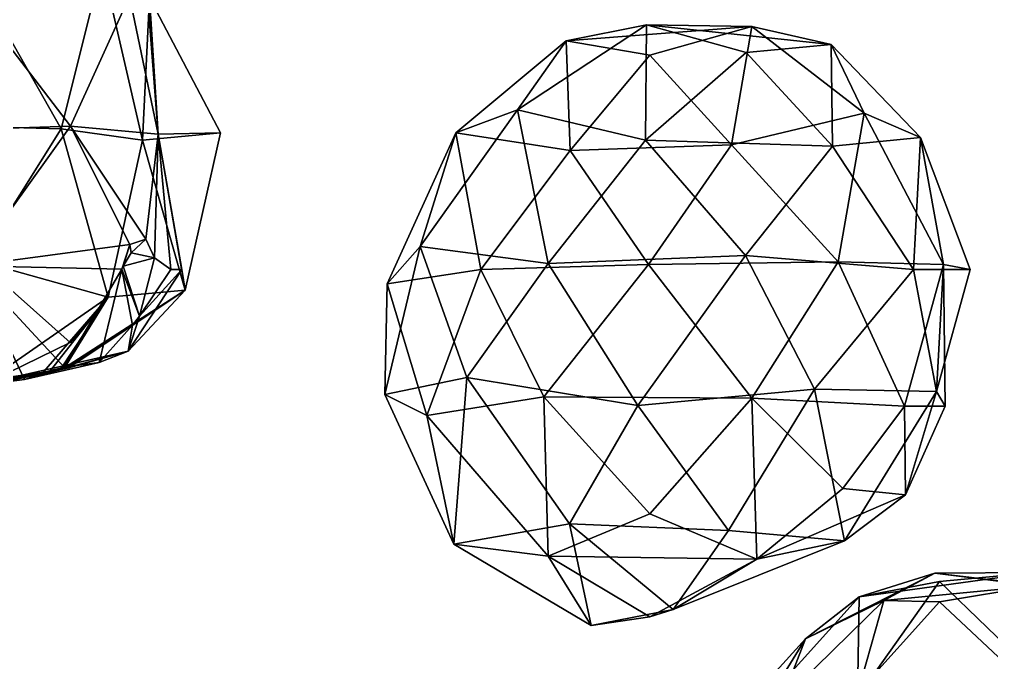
# Model space of a CAD drawing. Extents: x 290095 to 295679, y 4553756 to 4561441.
# Drawn here: x 294109.3 to 294236.1, y 4558962.6 to 4559046.4 of the extents above; entities that cross this region are included whole.
import ezdxf

# ---------------------------------------------------------------- set-up
doc = ezdxf.new("R2010")
doc.units = 0
doc.layers.add('Au_ppm_Pref_-_0_5', color=7, linetype='CONTINUOUS')

msp = doc.modelspace()

# ---------------------------------------------------------------- linework, layer by layer
at = {"layer": 'Au_ppm_Pref_-_0_5'}
for points in [[(294114.77, 4559032.16, 1832.93), (294106.27, 4559047.11, 1833.1), (294120.15, 4559053.56, 1830.63)], [(294114.77, 4559032.16, 1832.93), (294120.15, 4559053.56, 1830.63), (294125.38, 4559030.67, 1828.82)], [(294125.38, 4559030.67, 1828.82), (294120.15, 4559053.56, 1830.63), (294126.32, 4559049.28, 1823.56)], [(294091.93, 4559031.71, 1811.66), (294116.02, 4559032.52, 1811.03), (294103.24, 4559049.16, 1812.06)], [(294103.24, 4559049.16, 1812.06), (294116.02, 4559032.52, 1811.03), (294123.71, 4559049.46, 1813.78)], [(294123.71, 4559049.46, 1813.78), (294116.02, 4559032.52, 1811.03), (294127.45, 4559031.45, 1817.14)], [(294123.71, 4559049.46, 1813.78), (294127.45, 4559031.45, 1817.14), (294126.04, 4559049.46, 1817.43)], [(294126.32, 4559049.28, 1823.56), (294135.57, 4559031.65, 1823.37), (294125.38, 4559030.67, 1828.82)], [(294126.32, 4559049.28, 1823.56), (294126.04, 4559049.46, 1817.43), (294127.45, 4559031.45, 1817.14)], [(294135.57, 4559031.65, 1823.37), (294126.32, 4559049.28, 1823.56), (294127.45, 4559031.45, 1817.14)], [(294114.77, 4559032.16, 1832.93), (294090.32, 4559032.8, 1833.88), (294106.27, 4559047.11, 1833.1)], [(294191.02, 4559030.68, 1809.78), (294174.31, 4559034.62, 1806.35), (294191.15, 4559045.74, 1805.2)], [(294180.66, 4559043.65, 1800.76), (294191.15, 4559045.74, 1805.2), (294174.31, 4559034.62, 1806.35)], [(294204.86, 4559045.51, 1799.94), (294191.15, 4559045.74, 1805.2), (294180.66, 4559043.65, 1800.76)], [(294204.86, 4559045.51, 1799.94), (294180.66, 4559043.65, 1800.76), (294191.57, 4559041.76, 1796.25)], [(294191.02, 4559030.68, 1809.78), (294191.15, 4559045.74, 1805.2), (294204.16, 4559042.12, 1809.05)], [(294204.86, 4559045.51, 1799.94), (294215.21, 4559043.16, 1804.19), (294191.15, 4559045.74, 1805.2)], [(294191.15, 4559045.74, 1805.2), (294215.21, 4559043.16, 1804.19), (294204.16, 4559042.12, 1809.05)], [(294204.86, 4559045.51, 1799.94), (294191.57, 4559041.76, 1796.25), (294202.22, 4559030.07, 1795.12)], [(294204.86, 4559045.51, 1799.94), (294202.22, 4559030.07, 1795.12), (294219.54, 4559034.2, 1798.17)], [(294204.86, 4559045.51, 1799.94), (294219.54, 4559034.2, 1798.17), (294215.21, 4559043.16, 1804.19)], [(294181.18, 4559029.35, 1795.48), (294180.66, 4559043.65, 1800.76), (294166.28, 4559031.64, 1799.59)], [(294180.66, 4559043.65, 1800.76), (294174.31, 4559034.62, 1806.35), (294166.28, 4559031.64, 1799.59)], [(294180.66, 4559043.65, 1800.76), (294181.18, 4559029.35, 1795.48), (294191.57, 4559041.76, 1796.25)], [(294215.39, 4559029.9, 1810.26), (294204.16, 4559042.12, 1809.05), (294215.21, 4559043.16, 1804.19)], [(294215.39, 4559029.9, 1810.26), (294215.21, 4559043.16, 1804.19), (294226.86, 4559031.03, 1805.05)], [(294226.86, 4559031.03, 1805.05), (294215.21, 4559043.16, 1804.19), (294219.54, 4559034.2, 1798.17)], [(294191.57, 4559041.76, 1796.25), (294181.18, 4559029.35, 1795.48), (294202.22, 4559030.07, 1795.12)], [(294215.39, 4559029.9, 1810.26), (294191.02, 4559030.68, 1809.78), (294204.16, 4559042.12, 1809.05)], [(294178.3, 4559014.61, 1810.11), (294161.6, 4559016.84, 1806.33), (294174.31, 4559034.62, 1806.35)], [(294161.6, 4559016.84, 1806.33), (294166.28, 4559031.64, 1799.59), (294174.31, 4559034.62, 1806.35)], [(294178.3, 4559014.61, 1810.11), (294174.31, 4559034.62, 1806.35), (294191.02, 4559030.68, 1809.78)], [(294216.13, 4559014.82, 1795.51), (294219.54, 4559034.2, 1798.17), (294202.22, 4559030.07, 1795.12)], [(294216.13, 4559014.82, 1795.51), (294229.89, 4559014.45, 1799.56), (294219.54, 4559034.2, 1798.17)], [(294226.86, 4559031.03, 1805.05), (294219.54, 4559034.2, 1798.17), (294229.89, 4559014.45, 1799.56)], [(294114.77, 4559032.16, 1832.93), (294103.97, 4559014.94, 1834.07), (294090.32, 4559032.8, 1833.88)], [(294116.02, 4559032.52, 1811.03), (294091.93, 4559031.71, 1811.66), (294102.91, 4559014.28, 1811.44)], [(294123.72, 4559017.1, 1812.66), (294116.02, 4559032.52, 1811.03), (294102.91, 4559014.28, 1811.44)], [(294125.82, 4559017.76, 1813.93), (294116.02, 4559032.52, 1811.03), (294123.72, 4559017.1, 1812.66)], [(294127.45, 4559031.45, 1817.14), (294116.02, 4559032.52, 1811.03), (294125.82, 4559017.76, 1813.93)], [(294114.77, 4559032.16, 1832.93), (294120.92, 4559010.22, 1829.37), (294103.97, 4559014.94, 1834.07)], [(294114.77, 4559032.16, 1832.93), (294125.38, 4559030.67, 1828.82), (294120.92, 4559010.22, 1829.37)], [(294125.38, 4559030.67, 1828.82), (294135.57, 4559031.65, 1823.37), (294130.96, 4559011.12, 1823.31)], [(294126.96, 4559015.34, 1814.58), (294127.45, 4559031.45, 1817.14), (294125.82, 4559017.76, 1813.93)], [(294129.1, 4559013.83, 1816.22), (294127.45, 4559031.45, 1817.14), (294126.96, 4559015.34, 1814.58)], [(294130.96, 4559011.12, 1823.31), (294135.57, 4559031.65, 1823.37), (294127.45, 4559031.45, 1817.14)], [(294129.1, 4559013.83, 1816.22), (294130.51, 4559013.83, 1817.43), (294127.45, 4559031.45, 1817.14)], [(294130.51, 4559013.83, 1817.43), (294130.96, 4559011.12, 1823.31), (294127.45, 4559031.45, 1817.14)], [(294161.6, 4559016.84, 1806.33), (294157.31, 4559011.94, 1800.16), (294166.28, 4559031.64, 1799.59)], [(294157.31, 4559011.94, 1800.16), (294169.53, 4559013.83, 1795.17), (294166.28, 4559031.64, 1799.59)], [(294181.18, 4559029.35, 1795.48), (294166.28, 4559031.64, 1799.59), (294169.53, 4559013.83, 1795.17)], [(294130.96, 4559011.12, 1823.31), (294120.92, 4559010.22, 1829.37), (294125.38, 4559030.67, 1828.82)], [(294178.3, 4559014.61, 1810.11), (294191.02, 4559030.68, 1809.78), (294204.07, 4559015.66, 1812.06)], [(294202.22, 4559030.07, 1795.12), (294181.18, 4559029.35, 1795.48), (294191.4, 4559014.49, 1795.35)], [(294215.39, 4559029.9, 1810.26), (294204.07, 4559015.66, 1812.06), (294191.02, 4559030.68, 1809.78)], [(294216.13, 4559014.82, 1795.51), (294202.22, 4559030.07, 1795.12), (294191.4, 4559014.49, 1795.35)], [(294225.98, 4559013.83, 1809.9), (294204.07, 4559015.66, 1812.06), (294215.39, 4559029.9, 1810.26)], [(294215.39, 4559029.9, 1810.26), (294226.86, 4559031.03, 1805.05), (294225.98, 4559013.83, 1809.9)], [(294225.98, 4559013.83, 1809.9), (294226.86, 4559031.03, 1805.05), (294233.38, 4559013.83, 1805.55)], [(294233.38, 4559013.83, 1805.55), (294226.86, 4559031.03, 1805.05), (294229.89, 4559014.45, 1799.56)], [(294191.4, 4559014.49, 1795.35), (294181.18, 4559029.35, 1795.48), (294169.53, 4559013.83, 1795.17)], [(294125.82, 4559017.76, 1813.93), (294123.72, 4559017.1, 1812.66), (294123.9, 4559015.98, 1812.75)], [(294125.82, 4559017.76, 1813.93), (294123.9, 4559015.98, 1812.75), (294126.96, 4559015.34, 1814.58)], [(294123.72, 4559017.1, 1812.66), (294102.91, 4559014.28, 1811.44), (294122.69, 4559013.88, 1812.82)], [(294122.89, 4559014.26, 1812.81), (294123.72, 4559017.1, 1812.66), (294122.69, 4559013.88, 1812.82)], [(294123.9, 4559015.98, 1812.75), (294123.72, 4559017.1, 1812.66), (294122.89, 4559014.26, 1812.81)], [(294123.9, 4559015.98, 1812.75), (294122.89, 4559014.26, 1812.81), (294126.96, 4559015.34, 1814.58)], [(294157, 4558997.51, 1804.97), (294161.6, 4559016.84, 1806.33), (294167.7, 4558999.74, 1809.62)], [(294157, 4558997.51, 1804.97), (294157.31, 4559011.94, 1800.16), (294161.6, 4559016.84, 1806.33)], [(294178.3, 4559014.61, 1810.11), (294167.7, 4558999.74, 1809.62), (294161.6, 4559016.84, 1806.33)], [(294103.92, 4558998.44, 1829.24), (294103.97, 4559014.94, 1834.07), (294115.97, 4559004.28, 1832.49)], [(294115.97, 4559004.28, 1832.49), (294103.97, 4559014.94, 1834.07), (294120.92, 4559010.22, 1829.37)], [(294126.96, 4559015.34, 1814.58), (294122.89, 4559014.26, 1812.81), (294125.02, 4559007.74, 1816.14)], [(294129.1, 4559013.83, 1816.22), (294126.96, 4559015.34, 1814.58), (294125.02, 4559007.74, 1816.14)], [(294167.7, 4558999.74, 1809.62), (294178.3, 4559014.61, 1810.11), (294190.02, 4558996.07, 1812.19)], [(294190.02, 4558996.07, 1812.19), (294178.3, 4559014.61, 1810.11), (294204.07, 4559015.66, 1812.06)], [(294213.07, 4558998.21, 1811.2), (294190.02, 4558996.07, 1812.19), (294204.07, 4559015.66, 1812.06)], [(294216.13, 4559014.82, 1795.51), (294191.4, 4559014.49, 1795.35), (294204.88, 4558997.06, 1795.07)], [(294213.07, 4558998.21, 1811.2), (294204.07, 4559015.66, 1812.06), (294225.98, 4559013.83, 1809.9)], [(294216.13, 4559014.82, 1795.51), (294204.88, 4558997.06, 1795.07), (294224.79, 4558996.01, 1795.83)], [(294216.13, 4559014.82, 1795.51), (294224.79, 4558996.01, 1795.83), (294229.89, 4559014.45, 1799.56)], [(294115.18, 4559001.09, 1812.82), (294102.91, 4559014.28, 1811.44), (294109.99, 4558999.46, 1815.09)], [(294102.91, 4559014.28, 1811.44), (294103.32, 4558998.59, 1817.54), (294109.99, 4558999.46, 1815.09)], [(294102.91, 4559014.28, 1811.44), (294115.18, 4559001.09, 1812.82), (294122.69, 4559013.88, 1812.82)], [(294122.69, 4559013.88, 1812.82), (294115.18, 4559001.09, 1812.82), (294115.18, 4559001.09, 1812.82)], [(294122.69, 4559013.88, 1812.82), (294115.18, 4559001.09, 1812.82), (294119.76, 4559001.7, 1815.18)], [(294122.69, 4559013.88, 1812.82), (294119.76, 4559001.7, 1815.18), (294124.11, 4559006.57, 1816.02)], [(294122.89, 4559014.26, 1812.81), (294122.69, 4559013.88, 1812.82), (294125.02, 4559007.74, 1816.14)], [(294122.69, 4559013.88, 1812.82), (294124.11, 4559006.57, 1816.02), (294125.02, 4559007.74, 1816.14)], [(294125.02, 4559007.74, 1816.14), (294123.52, 4559003.15, 1817.43), (294130.51, 4559013.83, 1817.43)], [(294123.52, 4559003.15, 1817.43), (294130.96, 4559011.12, 1823.31), (294130.51, 4559013.83, 1817.43)], [(294125.02, 4559007.74, 1816.14), (294130.51, 4559013.83, 1817.43), (294129.1, 4559013.83, 1816.22)], [(294157.31, 4559011.94, 1800.16), (294162.47, 4558994.8, 1798.01), (294169.53, 4559013.83, 1795.17)], [(294169.53, 4559013.83, 1795.17), (294162.47, 4558994.8, 1798.01), (294177.76, 4558997.22, 1795.3)], [(294191.4, 4559014.49, 1795.35), (294169.53, 4559013.83, 1795.17), (294177.76, 4558997.22, 1795.3)], [(294204.88, 4558997.06, 1795.07), (294191.4, 4559014.49, 1795.35), (294177.76, 4558997.22, 1795.3)], [(294213.07, 4558998.21, 1811.2), (294225.98, 4559013.83, 1809.9), (294228.96, 4558997.91, 1804.9)], [(294224.79, 4558996.01, 1795.83), (294230.1, 4558996.01, 1799.62), (294229.89, 4559014.45, 1799.56)], [(294225.98, 4559013.83, 1809.9), (294233.38, 4559013.83, 1805.55), (294228.96, 4558997.91, 1804.9)], [(294228.96, 4558997.91, 1804.9), (294233.38, 4559013.83, 1805.55), (294229.89, 4559014.45, 1799.56)], [(294228.96, 4558997.91, 1804.9), (294229.89, 4559014.45, 1799.56), (294230.1, 4558996.01, 1799.62)], [(294115.22, 4559000.99, 1822.33), (294130.96, 4559011.12, 1823.31), (294115.42, 4559001.01, 1822.21)], [(294115.22, 4559000.99, 1822.33), (294120.92, 4559010.22, 1829.37), (294130.96, 4559011.12, 1823.31)], [(294115.8, 4559001, 1821.79), (294115.42, 4559001.01, 1822.21), (294130.96, 4559011.12, 1823.31)], [(294115.8, 4559001, 1821.79), (294130.96, 4559011.12, 1823.31), (294123.52, 4559003.15, 1817.43)], [(294157, 4558997.51, 1804.97), (294162.47, 4558994.8, 1798.01), (294157.31, 4559011.94, 1800.16)], [(294120.92, 4559010.22, 1829.37), (294112.25, 4559000.2, 1823.98), (294103.92, 4558998.44, 1829.24)], [(294103.92, 4558998.44, 1829.24), (294115.97, 4559004.28, 1832.49), (294120.92, 4559010.22, 1829.37)], [(294120.92, 4559010.22, 1829.37), (294113.4, 4559000.64, 1823.52), (294112.25, 4559000.2, 1823.98)], [(294120.92, 4559010.22, 1829.37), (294114.84, 4559000.99, 1822.67), (294113.4, 4559000.64, 1823.52)], [(294120.92, 4559010.22, 1829.37), (294115.22, 4559000.99, 1822.33), (294114.84, 4559000.99, 1822.67)], [(294124.11, 4559006.57, 1816.02), (294123.52, 4559003.15, 1817.43), (294125.02, 4559007.74, 1816.14)], [(294123.52, 4559003.15, 1817.43), (294124.11, 4559006.57, 1816.02), (294119.76, 4559001.7, 1815.18)], [(294103.32, 4558998.59, 1817.54), (294123.52, 4559003.15, 1817.43), (294109.99, 4558999.46, 1815.09)], [(294103.32, 4558998.59, 1817.54), (294113.9, 4559000.58, 1821.71), (294123.52, 4559003.15, 1817.43)], [(294109.99, 4558999.46, 1815.09), (294123.52, 4559003.15, 1817.43), (294119.76, 4559001.7, 1815.18)], [(294113.9, 4559000.58, 1821.71), (294115.8, 4559001, 1821.79), (294123.52, 4559003.15, 1817.43)], [(294115.18, 4559001.09, 1812.82), (294109.99, 4558999.46, 1815.09), (294119.76, 4559001.7, 1815.18)], [(294115.18, 4559001.09, 1812.82), (294109.99, 4558999.46, 1815.09), (294115.18, 4559001.09, 1812.82)], [(294111.78, 4559000.19, 1823.5), (294113.4, 4559000.64, 1823.52), (294114.84, 4559000.99, 1822.67)], [(294113.33, 4559000.55, 1822.3), (294111.78, 4559000.19, 1823.5), (294114.84, 4559000.99, 1822.67)], [(294111.78, 4559000.19, 1823.5), (294112.25, 4559000.2, 1823.98), (294113.4, 4559000.64, 1823.52)], [(294115.42, 4559001.01, 1822.21), (294113.26, 4559000.51, 1822.03), (294115.22, 4559000.99, 1822.33)], [(294115.8, 4559001, 1821.79), (294113.26, 4559000.51, 1822.03), (294115.42, 4559001.01, 1822.21)], [(294113.9, 4559000.58, 1821.71), (294113.26, 4559000.51, 1822.03), (294115.8, 4559001, 1821.79)], [(294113.33, 4559000.55, 1822.3), (294114.84, 4559000.99, 1822.67), (294113.26, 4559000.51, 1822.03)], [(294115.22, 4559000.99, 1822.33), (294113.26, 4559000.51, 1822.03), (294114.84, 4559000.99, 1822.67)], [(294113.9, 4559000.58, 1821.71), (294089.39, 4558997.1, 1823.85), (294113.26, 4559000.51, 1822.03)], [(294113.9, 4559000.58, 1821.71), (294103.32, 4558998.59, 1817.54), (294089.39, 4558997.1, 1823.85)], [(294113.26, 4559000.51, 1822.03), (294089.39, 4558997.1, 1823.85), (294113.33, 4559000.55, 1822.3)], [(294111.78, 4559000.19, 1823.5), (294113.33, 4559000.55, 1822.3), (294089.39, 4558997.1, 1823.85)], [(294112.25, 4559000.2, 1823.98), (294111.78, 4559000.19, 1823.5), (294089.39, 4558997.1, 1823.85)], [(294089.39, 4558997.1, 1823.85), (294103.92, 4558998.44, 1829.24), (294112.25, 4559000.2, 1823.98)], [(294157, 4558997.51, 1804.97), (294167.7, 4558999.74, 1809.62), (294166.02, 4558978, 1805.95)], [(294181.08, 4558980.67, 1811), (294166.02, 4558978, 1805.95), (294167.7, 4558999.74, 1809.62)], [(294181.08, 4558980.67, 1811), (294167.7, 4558999.74, 1809.62), (294190.02, 4558996.07, 1812.19)], [(294201.85, 4558979.8, 1809.87), (294190.02, 4558996.07, 1812.19), (294213.07, 4558998.21, 1811.2)], [(294201.85, 4558979.8, 1809.87), (294213.07, 4558998.21, 1811.2), (294216.95, 4558978.44, 1805.58)], [(294228.96, 4558997.91, 1804.9), (294216.95, 4558978.44, 1805.58), (294213.07, 4558998.21, 1811.2)], [(294157, 4558997.51, 1804.97), (294166.02, 4558978, 1805.95), (294162.47, 4558994.8, 1798.01)], [(294162.47, 4558994.8, 1798.01), (294178.3, 4558976.44, 1798.94), (294177.76, 4558997.22, 1795.3)], [(294177.76, 4558997.22, 1795.3), (294178.3, 4558976.44, 1798.94), (294191.57, 4558981.98, 1794.94)], [(294204.88, 4558997.06, 1795.07), (294177.76, 4558997.22, 1795.3), (294191.57, 4558981.98, 1794.94)], [(294191.57, 4558981.98, 1794.94), (294205.54, 4558976.06, 1798.66), (294204.88, 4558997.06, 1795.07)], [(294204.88, 4558997.06, 1795.07), (294205.54, 4558976.06, 1798.66), (294216.76, 4558985.28, 1796.04)], [(294224.79, 4558996.01, 1795.83), (294204.88, 4558997.06, 1795.07), (294216.76, 4558985.28, 1796.04)], [(294224.93, 4558984.45, 1799.62), (294216.95, 4558978.44, 1805.58), (294228.96, 4558997.91, 1804.9)], [(294228.96, 4558997.91, 1804.9), (294230.1, 4558996.01, 1799.62), (294224.93, 4558984.45, 1799.62)], [(294181.08, 4558980.67, 1811), (294190.02, 4558996.07, 1812.19), (294201.85, 4558979.8, 1809.87)], [(294224.93, 4558984.45, 1799.62), (294224.79, 4558996.01, 1795.83), (294216.76, 4558985.28, 1796.04)], [(294224.93, 4558984.45, 1799.62), (294230.1, 4558996.01, 1799.62), (294224.79, 4558996.01, 1795.83)], [(294166.02, 4558978, 1805.95), (294178.3, 4558976.44, 1798.94), (294162.47, 4558994.8, 1798.01)], [(294216.76, 4558985.28, 1796.04), (294205.54, 4558976.06, 1798.66), (294224.93, 4558984.45, 1799.62)], [(294205.54, 4558976.06, 1798.66), (294216.95, 4558978.44, 1805.58), (294224.93, 4558984.45, 1799.62)], [(294178.3, 4558976.44, 1798.94), (294205.54, 4558976.06, 1798.66), (294191.57, 4558981.98, 1794.94)], [(294181.08, 4558980.67, 1811), (294183.94, 4558967.41, 1805.55), (294166.02, 4558978, 1805.95)], [(294181.08, 4558980.67, 1811), (294194.63, 4558969.47, 1807.02), (294183.94, 4558967.41, 1805.55)], [(294181.08, 4558980.67, 1811), (294201.85, 4558979.8, 1809.87), (294194.63, 4558969.47, 1807.02)], [(294194.63, 4558969.47, 1807.02), (294201.85, 4558979.8, 1809.87), (294216.95, 4558978.44, 1805.58)], [(294166.02, 4558978, 1805.95), (294183.94, 4558967.41, 1805.55), (294178.3, 4558976.44, 1798.94)], [(294194.63, 4558969.47, 1807.02), (294216.95, 4558978.44, 1805.58), (294205.54, 4558976.06, 1798.66)], [(294183.94, 4558967.41, 1805.55), (294191.57, 4558968.52, 1802.33), (294178.3, 4558976.44, 1798.94)], [(294191.57, 4558968.52, 1802.33), (294205.54, 4558976.06, 1798.66), (294178.3, 4558976.44, 1798.94)], [(294191.57, 4558968.52, 1802.33), (294194.63, 4558969.47, 1807.02), (294205.54, 4558976.06, 1798.66)], [(294211.86, 4558965.67, 1774.9), (294222.1, 4558970.65, 1769.92), (294228.75, 4558974.22, 1775.83)], [(294228.75, 4558974.22, 1775.83), (294218.9, 4558971.12, 1780.45), (294211.86, 4558965.67, 1774.9)], [(294218.9, 4558971.12, 1780.45), (294241.93, 4558974.3, 1781.51), (294229.36, 4558973.12, 1786.05)], [(294241.93, 4558974.3, 1781.51), (294218.9, 4558971.12, 1780.45), (294228.75, 4558974.22, 1775.83)], [(294241.93, 4558972.57, 1770.33), (294228.75, 4558974.22, 1775.83), (294222.1, 4558970.65, 1769.92)], [(294253.41, 4558971.3, 1775.8), (294241.93, 4558974.3, 1781.51), (294228.75, 4558974.22, 1775.83)], [(294241.93, 4558972.57, 1770.33), (294253.41, 4558971.3, 1775.8), (294228.75, 4558974.22, 1775.83)], [(294229.36, 4558973.12, 1786.05), (294241.93, 4558974.3, 1781.51), (294241.78, 4558961.14, 1787.91)], [(294218.65, 4558958.06, 1787.24), (294229.36, 4558973.12, 1786.05), (294241.78, 4558961.14, 1787.91)], [(294218.65, 4558958.06, 1787.24), (294218.9, 4558971.12, 1780.45), (294229.36, 4558973.12, 1786.05)], [(294241.93, 4558972.57, 1770.33), (294222.1, 4558970.65, 1769.92), (294229.36, 4558970.47, 1766.55)], [(294241.93, 4558972.57, 1770.33), (294229.36, 4558970.47, 1766.55), (294241.89, 4558958.74, 1764.28)], [(294218.65, 4558958.06, 1787.24), (294207.4, 4558958.39, 1780.85), (294218.9, 4558971.12, 1780.45)], [(294211.86, 4558965.67, 1774.9), (294218.9, 4558971.12, 1780.45), (294207.4, 4558958.39, 1780.85)], [(294208.76, 4558957.58, 1771.18), (294222.1, 4558970.65, 1769.92), (294211.86, 4558965.67, 1774.9)], [(294222.1, 4558970.65, 1769.92), (294208.76, 4558957.58, 1771.18), (294218.72, 4558958.65, 1765.48)], [(294222.1, 4558970.65, 1769.92), (294218.72, 4558958.65, 1765.48), (294229.36, 4558970.47, 1766.55)], [(294229.36, 4558970.47, 1766.55), (294218.72, 4558958.65, 1765.48), (294241.89, 4558958.74, 1764.28)], [(294183.94, 4558967.41, 1805.55), (294194.63, 4558969.47, 1807.02), (294191.57, 4558968.52, 1802.33)], [(294208.76, 4558957.58, 1771.18), (294211.86, 4558965.67, 1774.9), (294198.36, 4558950.76, 1775.86)], [(294198.36, 4558950.76, 1775.86), (294211.86, 4558965.67, 1774.9), (294207.4, 4558958.39, 1780.85)]]:
    msp.add_3dface(points, dxfattribs=at)

doc.saveas('drawing.dxf')
